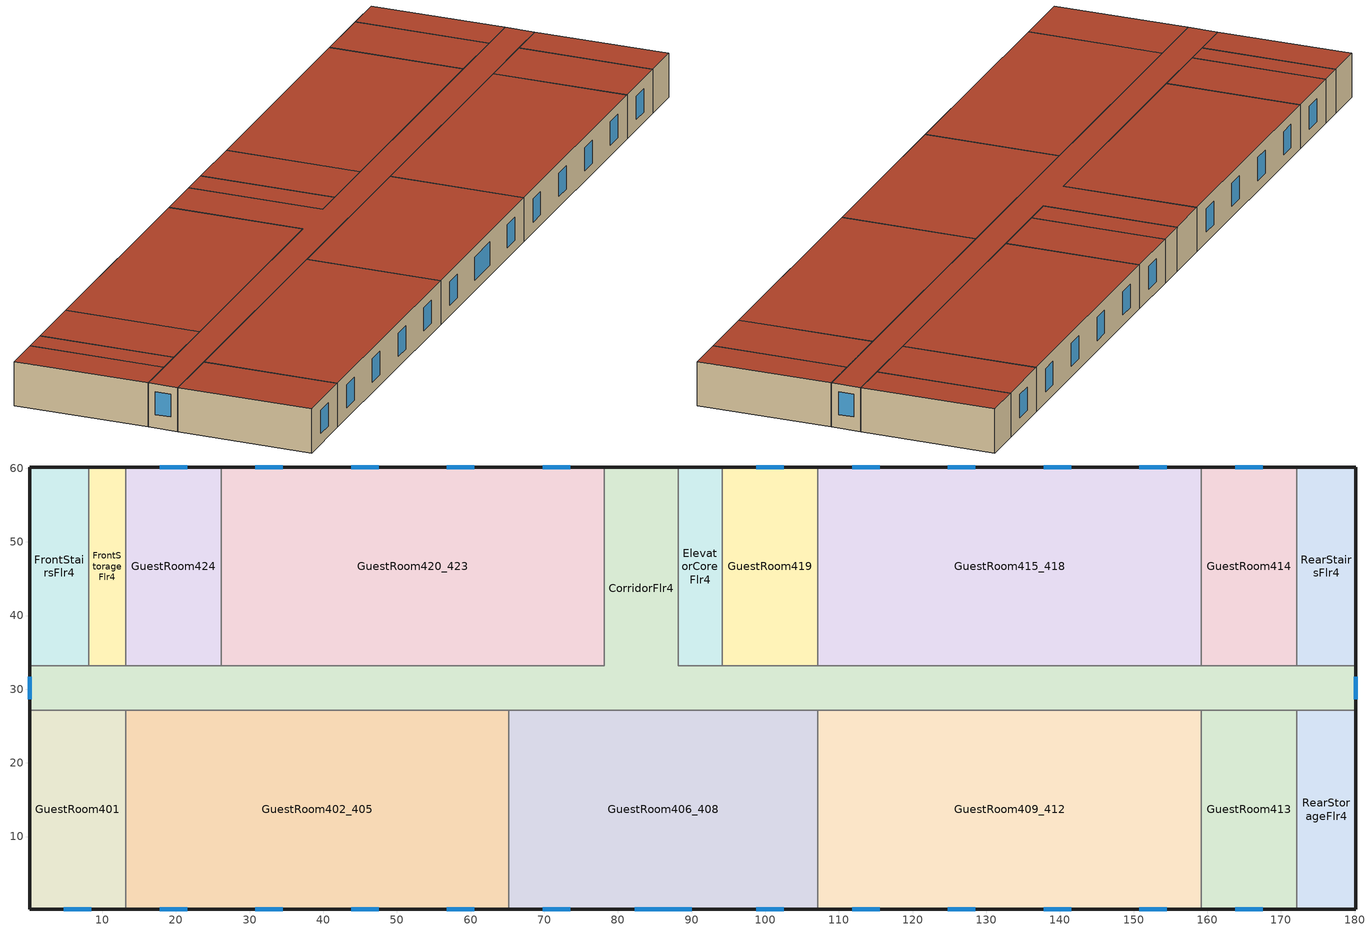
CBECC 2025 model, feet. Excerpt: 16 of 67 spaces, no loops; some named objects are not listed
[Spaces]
CorridorFlr4
 floor to CorridorFlr3 (NACM_Interior Floor): 88.16,60.16 88.16,33.16 180.16,33.16 180.16,27.16 0.16,27.16 0.16,33.16 78.16,33.16 78.16,60.16 z29
 wall outside (NACM_Mtl Framed Wall): 0.16,33.16 0.16,27.16 / 180.16,27.16 180.16,33.16 / 88.16,60.16 78.16,60.16 z29:38
 wall to RearStairsFlr4 (NACM_Interior Wall): 180.16,33.16 172.16,33.16 z29:38
 wall to GuestRoom420_423 (NACM_Interior Wall): 78.16,60.16 78.16,33.16 26.16,33.16 z29:38
 wall to GuestRoom424 (NACM_Interior Wall): 26.16,33.16 13.16,33.16 z29:38
 wall to FrontStorageFlr4 (NACM_Interior Wall): 13.16,33.16 8.16,33.16 z29:38
 wall to FrontStairsFlr4 (NACM_Interior Wall): 8.16,33.16 0.16,33.16 z29:38
 wall to GuestRoom401 (NACM_Interior Wall): 0.16,27.16 13.16,27.16 z29:38
 wall to GuestRoom402_405 (NACM_Interior Wall): 13.16,27.16 65.16,27.16 z29:38
 wall to GuestRoom406_408 (NACM_Interior Wall): 65.16,27.16 107.16,27.16 z29:38
 wall to GuestRoom409_412 (NACM_Interior Wall): 107.16,27.16 159.16,27.16 z29:38
 wall to GuestRoom413 (NACM_Interior Wall): 159.16,27.16 172.16,27.16 z29:38
 wall to RearStorageFlr4 (NACM_Interior Wall): 172.16,27.16 180.16,27.16 z29:38
 wall to GuestRoom414 (NACM_Interior Wall): 172.16,33.16 159.16,33.16 z29:38
 wall to GuestRoom415_418 (NACM_Interior Wall): 159.16,33.16 107.16,33.16 z29:38
 wall to GuestRoom419 (NACM_Interior Wall): 107.16,33.16 94.16,33.16 z29:38
 wall to ElevatorCoreFlr4 (NACM_Interior Wall): 94.16,33.16 88.16,33.16 88.16,60.16 z29:38
 window (Window Non-res Fixed): 0.16,31.68 0.16,28.65 / 180.16,28.65 180.16,31.68 z31.76:36.41
 roof outside (NACM_Roof): 180.16,27.16 180.16,33.16 88.16,33.16 88.16,60.16 78.16,60.16 78.16,33.16 0.16,33.16 0.16,27.16 z38
RearStairsFlr4
 floor to RearStairsFlr3 (NACM_Interior Floor): 180.16,60.16 180.16,33.16 172.16,33.16 172.16,60.16 z29
 wall outside (NACM_Mtl Framed Wall): 180.16,33.16 180.16,60.16 172.16,60.16 z29:38
 wall to GuestRoom414 (NACM_Interior Wall): 172.16,60.16 172.16,33.16 z29:38
 roof outside (NACM_Roof): 180.16,33.16 180.16,60.16 172.16,60.16 172.16,33.16 z38
GuestRoom420_423
 floor to GuestRoom320_323 (NACM_Interior Floor): 78.16,60.16 78.16,33.16 26.16,33.16 26.16,60.16 z29
 wall outside (NACM_Mtl Framed Wall): 78.16,60.16 26.16,60.16 z29:38
 wall to GuestRoom424 (NACM_Interior Wall): 26.16,60.16 26.16,33.16 z29:38
 window (Window Res Operable): 73.53,60.16 69.79,60.16 / 60.53,60.16 56.79,60.16 / 47.53,60.16 43.79,60.16 / 34.53,60.16 30.79,60.16 z31.13:35.87
 roof outside (NACM_Roof): 78.16,33.16 78.16,60.16 26.16,60.16 26.16,33.16 z38
GuestRoom424
 floor to GuestRoom324 (NACM_Interior Floor): 26.16,60.16 26.16,33.16 13.16,33.16 13.16,60.16 z29
 wall outside (NACM_Mtl Framed Wall): 26.16,60.16 13.16,60.16 z29:38
 wall to FrontStorageFlr4 (NACM_Interior Wall): 13.16,60.16 13.16,33.16 z29:38
 window (Window Res Operable): 21.53,60.16 17.79,60.16 z31.13:35.87
 roof outside (NACM_Roof): 26.16,33.16 26.16,60.16 13.16,60.16 13.16,33.16 z38
FrontStorageFlr4
 floor to FrontStorageFlr3 (NACM_Interior Floor): 13.16,60.16 13.16,33.16 8.16,33.16 8.16,60.16 z29
 wall outside (NACM_Mtl Framed Wall): 13.16,60.16 8.16,60.16 z29:38
 wall to FrontStairsFlr4 (NACM_Interior Wall): 8.16,60.16 8.16,33.16 z29:38
 roof outside (NACM_Roof): 13.16,33.16 13.16,60.16 8.16,60.16 8.16,33.16 z38
FrontStairsFlr4
 floor to FrontStairsFlr3 (NACM_Interior Floor): 8.16,60.16 8.16,33.16 0.16,33.16 0.16,60.16 z29
 wall outside (NACM_Mtl Framed Wall): 8.16,60.16 0.16,60.16 0.16,33.16 z29:38
 roof outside (NACM_Roof): 8.16,33.16 8.16,60.16 0.16,60.16 0.16,33.16 z38
GuestRoom401
 floor to GuestRoom301 (NACM_Interior Floor): 13.16,27.16 13.16,0.16 0.16,0.16 0.16,27.16 z29
 wall outside (NACM_Mtl Framed Wall): 0.16,27.16 0.16,0.16 13.16,0.16 z29:38
 wall to GuestRoom402_405 (NACM_Interior Wall): 13.16,0.16 13.16,27.16 z29:38
 window (Window Res Operable): 4.79,0.16 8.53,0.16 z31.13:35.87
 roof outside (NACM_Roof): 13.16,0.16 13.16,27.16 0.16,27.16 0.16,0.16 z38
GuestRoom402_405
 floor to GuestRoom302_305 (NACM_Interior Floor): 65.16,27.16 65.16,0.16 13.16,0.16 13.16,27.16 z29
 wall outside (NACM_Mtl Framed Wall): 13.16,0.16 65.16,0.16 z29:38
 wall to GuestRoom406_408 (NACM_Interior Wall): 65.16,0.16 65.16,27.16 z29:38
 window (Window Res Operable): 17.79,0.16 21.53,0.16 / 30.79,0.16 34.53,0.16 / 43.79,0.16 47.53,0.16 / 56.79,0.16 60.53,0.16 z31.13:35.87
 roof outside (NACM_Roof): 65.16,0.16 65.16,27.16 13.16,27.16 13.16,0.16 z38
GuestRoom406_408
 floor to GuestRoom306_308 (NACM_Interior Floor): 107.16,27.16 107.16,0.16 65.16,0.16 65.16,27.16 z29
 wall outside (NACM_Mtl Framed Wall): 65.16,0.16 107.16,0.16 z29:38
 wall to GuestRoom409_412 (NACM_Interior Wall): 107.16,0.16 107.16,27.16 z29:38
 window (Window Res Operable): 69.79,0.16 73.53,0.16 / 98.79,0.16 102.53,0.16 / 82.29,0.16 90.03,0.16 z31.13:35.87
 roof outside (NACM_Roof): 107.16,0.16 107.16,27.16 65.16,27.16 65.16,0.16 z38
GuestRoom409_412
 floor to GuestRoom309_312 (NACM_Interior Floor): 159.16,27.16 159.16,0.16 107.16,0.16 107.16,27.16 z29
 wall outside (NACM_Mtl Framed Wall): 107.16,0.16 159.16,0.16 z29:38
 wall to GuestRoom413 (NACM_Interior Wall): 159.16,0.16 159.16,27.16 z29:38
 window (Window Res Operable): 111.79,0.16 115.53,0.16 / 124.79,0.16 128.53,0.16 / 137.79,0.16 141.53,0.16 / 150.79,0.16 154.53,0.16 z31.13:35.87
 roof outside (NACM_Roof): 159.16,0.16 159.16,27.16 107.16,27.16 107.16,0.16 z38
GuestRoom413
 floor to GuestRoom313 (NACM_Interior Floor): 172.16,27.16 172.16,0.16 159.16,0.16 159.16,27.16 z29
 wall outside (NACM_Mtl Framed Wall): 159.16,0.16 172.16,0.16 z29:38
 wall to RearStorageFlr4 (NACM_Interior Wall): 172.16,0.16 172.16,27.16 z29:38
 window (Window Res Operable): 163.79,0.16 167.53,0.16 z31.13:35.87
 roof outside (NACM_Roof): 172.16,0.16 172.16,27.16 159.16,27.16 159.16,0.16 z38
RearStorageFlr4
 floor to RearStorageFlr3 (NACM_Interior Floor): 180.16,27.16 180.16,0.16 172.16,0.16 172.16,27.16 z29
 wall outside (NACM_Mtl Framed Wall): 172.16,0.16 180.16,0.16 180.16,27.16 z29:38
 roof outside (NACM_Roof): 180.16,0.16 180.16,27.16 172.16,27.16 172.16,0.16 z38
GuestRoom414
 floor to GuestRoom314 (NACM_Interior Floor): 172.16,60.16 172.16,33.16 159.16,33.16 159.16,60.16 z29
 wall outside (NACM_Mtl Framed Wall): 172.16,60.16 159.16,60.16 z29:38
 wall to GuestRoom415_418 (NACM_Interior Wall): 159.16,60.16 159.16,33.16 z29:38
 window (Window Res Operable): 167.53,60.16 163.79,60.16 z31.13:35.87
 roof outside (NACM_Roof): 172.16,33.16 172.16,60.16 159.16,60.16 159.16,33.16 z38
GuestRoom415_418
 floor to GuestRoom315_318 (NACM_Interior Floor): 159.16,60.16 159.16,33.16 107.16,33.16 107.16,60.16 z29
 wall outside (NACM_Mtl Framed Wall): 159.16,60.16 107.16,60.16 z29:38
 wall to GuestRoom419 (NACM_Interior Wall): 107.16,60.16 107.16,33.16 z29:38
 window (Window Res Operable): 154.53,60.16 150.79,60.16 / 141.53,60.16 137.79,60.16 / 128.53,60.16 124.79,60.16 / 115.53,60.16 111.79,60.16 z31.13:35.87
 roof outside (NACM_Roof): 159.16,33.16 159.16,60.16 107.16,60.16 107.16,33.16 z38
GuestRoom419
 floor to GuestRoom319 (NACM_Interior Floor): 107.16,60.16 107.16,33.16 94.16,33.16 94.16,60.16 z29
 wall outside (NACM_Mtl Framed Wall): 107.16,60.16 94.16,60.16 z29:38
 wall to ElevatorCoreFlr4 (NACM_Interior Wall): 94.16,60.16 94.16,33.16 z29:38
 window (Window Res Operable): 102.53,60.16 98.79,60.16 z31.13:35.87
 roof outside (NACM_Roof): 107.16,33.16 107.16,60.16 94.16,60.16 94.16,33.16 z38
ElevatorCoreFlr4
 floor to ElevatorCoreFlr3 (NACM_Interior Floor): 94.16,60.16 94.16,33.16 88.16,33.16 88.16,60.16 z29
 wall outside (NACM_Mtl Framed Wall): 94.16,60.16 88.16,60.16 z29:38
 roof outside (NACM_Roof): 94.16,33.16 94.16,60.16 88.16,60.16 88.16,33.16 z38
[Proj]
070015-HotSml-Run03: Lat=33.92; Long=-118.4; Elevation=104.987; ZipCode=92262; CompType=NewComplete
[Bldg]
00700-HotelSmall_CecRef: TotStoryCnt=4; AboveGrdStoryCnt=4; HotelMotelGuestRmCnt=77
[Mat]
Name | CodeCat | CodeItem | FrmMat | FrmConfig | FrmDepth
NACM_Stucco 7/8in | Plastering Materials | Stucco - 7/8 in.
NACM_AGMtlWall_16inOC | Air | Air - Metal Wall Framing - 16 or 24 in. OC | Metal | Wall16inOC | 3_5In
NACM_Gypsum Board 1/2in | Bldg Board and Siding | Gypsum Board - 1/2 in.
NACM_Concrete-80lb/ft3 4in | Concrete | Concrete - 80 lb/ft3 - 4 in.
NACM_Carpet 3/4in | Finish Materials | Carpet - 3/4 in.
NACM_Above deck Insulation_EPS 1.06in. | Insulation Board | Expanded Polystyrene - EPS - 4 1/16 in. R17
NACM_Gypsum Board 3/8in | Bldg Board and Siding | Gypsum Board - 3/8 in.
NACM_Metal Standing Seam 0.06in | Roofing | Metal Standing Seam - 1/16 in.
NACM_Wall Insulation_EPS 2.44in | Insulation Board | Expanded Polystyrene - EPS - 2 7/16 in. R10
[ConsAssm]
Name | CompatibleSurfType | ExtRoughness | FieldAppliedCoating | CRRCInitialRefl | CRRCAgedRefl | CRRCInitialEmit | CRRCAgedEmit | CRRCProdID | MatRef[1] | MatRef[2] | MatRef[3] | MatRef[4]
NACM_Roof | Roof | VeryRough | 0 | 0.6 | 0.6 | 0.7 | 0.7 | Product Test ID | NACM_Metal Standing Seam 0.06in | NACM_Above deck Insulation_EPS 1.06in. | NACM_Gypsum Board 1/2in
NACM_Mtl Framed Wall | ExteriorWall | Rough |  |  |  |  |  |  | NACM_Stucco 7/8in | NACM_Wall Insulation_EPS 2.44in | NACM_AGMtlWall_16inOC | NACM_Gypsum Board 3/8in
NACM_Interior Floor | InteriorFloor | Rough |  |  |  |  |  |  | NACM_Concrete-80lb/ft3 4in | NACM_Carpet 3/4in
NACM_Interior Wall | InteriorWall |  |  |  |  |  |  |  | NACM_Gypsum Board 1/2in | NACM_Gypsum Board 1/2in
[FenCons] FenType=VerticalFenestration; AssmContext=Manufactured; CertificationMthd=NFRCRated
Name | FenProdType | SHGC | UFactor | VT
Window Non-res Fixed | FixedWindow | 0.2 | 0.25 | 0.47
Window Res Operable | OperableWindow | 0.18 | 0.42 | 0.35
[Story]
Building Story 4
[Spc] Story=Building Story 4
Name | ThrmlZnRef | Vol | SpcFuncDefaultsRef | OccSensorCtrl | CondgType | SpcFunc | ResDHWSysRef | ExhPerSpc | GuestRmResSpcDHWFeaturesRef | HotelMotelGuestRmCnt
CorridorFlr4 | CorridorFlr4 Thermal Zone | 12150.1 | Corridor/Stairwells/Support | 1
ElevatorCoreFlr4 | CorridorFlr4 Thermal Zone | 1458 |  |  | IndirectlyConditioned | Unoccupied-Exclude from Gross Floor Area
FrontStairsFlr4 | FrontStairsFlr4 Thermal Zone | 1944 | Corridor/Stairwells/Support | 1
FrontStorageFlr4 | FrontStorageFlr4 Thermal Zone | 1215 | Corridor/Stairwells/Support | 1
GuestRoom401 | GuestRoom401 Thermal Zone | 3159.23 | Hotel Guest Room |  |  |  | GuestRm DHW Sys | 50 | GuestRoom401 gstrm
GuestRoom402_405 | GuestRoom402_405 Thermal Zone | 12636.9 | Hotel Guest Room |  |  |  | GuestRm DHW Sys |  | GuestRoom402_405 gstrm | 4
GuestRoom406_408 | GuestRoom406_408 Thermal Zone | 10206.7 | Hotel Guest Room |  |  |  | GuestRm DHW Sys |  | GuestRoom406_408 gstrm | 3
GuestRoom409_412 | GuestRoom409_412 Thermal Zone | 12636.9 | Hotel Guest Room |  |  |  | GuestRm DHW Sys |  | GuestRoom409_412 gstrm | 4
GuestRoom413 | GuestRoom413 Thermal Zone | 3159.23 | Hotel Guest Room |  |  |  | GuestRm DHW Sys |  | GuestRoom413 gstrm
GuestRoom414 | GuestRoom414 Thermal Zone | 3159 | Hotel Guest Room |  |  |  | GuestRm DHW Sys |  | GuestRoom414 gstrm
GuestRoom415_418 | GuestRoom415_418 Thermal Zone | 12636 | Hotel Guest Room |  |  |  | GuestRm DHW Sys |  | GuestRoom415_418 gstrm | 4
GuestRoom419 | GuestRoom419 Thermal Zone | 3159 | Hotel Guest Room |  |  |  | GuestRm DHW Sys |  | GuestRoom419 gstrm
GuestRoom420_423 | GuestRoom420_423 Thermal Zone | 12636 | Hotel Guest Room |  |  |  | GuestRm DHW Sys |  | GuestRoom420_423 gstrm | 4
GuestRoom424 | GuestRoom424 Thermal Zone | 3159 | Hotel Guest Room |  |  |  | GuestRm DHW Sys |  | GuestRoom424 gstrm
RearStairsFlr4 | RearStairsFlr4 Thermal Zone | 1944.48 | Corridor/Stairwells/Support | 1
RearStorageFlr4 | RearStorageFlr4 Thermal Zone | 1944.62 | Corridor/Stairwells/Support | 1
[ThrmlZn] Type=Conditioned
Name | PriAirCondgSysRef[1] | VentSysRef | VentSrc | OperableWinHaveInterlock | HVACZnCnt
CorridorFlr4 Thermal Zone; FrontStairsFlr4 Thermal Zone; FrontStorageFlr4 Thermal Zone; RearStairsFlr4 Thermal Zone; RearStorageFlr4 Thermal Zone | BaseAirSys5-4
GuestRoom401 Thermal Zone | GuestRoom401_FPFC | GuestRoom401-Exh ZnSys | Forced | 1
GuestRoom402_405 Thermal Zone | GuestRoom402_405_FPFC | GuestRoom402_405-Exh ZnSys | Forced | 1 | 4
GuestRoom406_408 Thermal Zone | GuestRoom406_408_FPFC | GuestRoom406_408-Exh ZnSys | Forced | 1 | 3
GuestRoom409_412 Thermal Zone | GuestRoom409_412_FPFC | GuestRoom409_412-Exh ZnSys | Forced | 1 | 4
GuestRoom413 Thermal Zone | GuestRoom413_FPFC | GuestRoom413-Exh ZnSys | Forced | 1
GuestRoom414 Thermal Zone | GuestRoom414_FPFC | GuestRoom414-Exh ZnSys | Forced | 1
GuestRoom415_418 Thermal Zone | GuestRoom415_418_FPFC | GuestRoom415_418-Exh ZnSys | Forced | 1 | 4
GuestRoom419 Thermal Zone | GuestRoom419_FPFC | GuestRoom419-Exh ZnSys | Forced | 1
GuestRoom420_423 Thermal Zone | GuestRoom420_423_FPFC | GuestRoom420_423-Exh ZnSys | Forced | 1 | 4
GuestRoom424 Thermal Zone | GuestRoom424_FPFC | GuestRoom424-Exh ZnSys | Forced | 1
[SpcFuncDefaults]
Name | SpcFunc | OccSchRef | IntLtgRegSchRef | RecptSchRef | GasEqpSchRef | HotWtrHtgSchRef | SHWFluidSegRef
Hotel Guest Room | Hotel/Motel Guest Room | Residential LivingOccupancy | ResidentialLiving Lights | Residential LivingReceptacle | ResidentialLiving GasEquip | ResidentialLiving ServiceHotWater
Corridor/Stairwells/Support | Corridor Area | Assembly Occupancy | Assembly Lights | Assembly Receptacle |  |  | SHWSupply-Nonres
[Sch] Type=Fraction; EndMonth[1]=12; EndDay[1]=31
Name | SchWeekRef[1]
Assembly Occupancy | AssemblyOccupancyWk
ResidentialLiving ServiceHotWater | ResidentialLivingServiceHotWaterWk
Assembly Lights | AssemblyLightsWk
Assembly Receptacle | AssemblyReceptacleWk
Residential LivingOccupancy | ResidentialLivingOccupancyWk
ResidentialLiving Lights | ResidentialLivingLightsWk
Residential LivingReceptacle | ResidentialLivingReceptacleWk
ResidentialLiving GasEquip | ResidentialLivingGasEquipWk
[SchWeek] Type=Fraction; SchDayClgDDRef=OnDay; SchDayHtgDDRef=OffDay
Name | SchDaySunRef | SchDayMonRef | SchDayTueRef | SchDayWedRef | SchDayThuRef | SchDayFriRef | SchDaySatRef | SchDayHolRef
AssemblyOccupancyWk | AssemblyOccupancySun | AssemblyOccupancyWD | AssemblyOccupancyWD | AssemblyOccupancyWD | AssemblyOccupancyWD | AssemblyOccupancyWD | AssemblyOccupancySat | AssemblyOccupancySun
ResidentialLivingServiceHotWaterWk | ResidentialLivingServiceHotWaterSun | ResidentialLivingServiceHotWaterWD | ResidentialLivingServiceHotWaterWD | ResidentialLivingServiceHotWaterWD | ResidentialLivingServiceHotWaterWD | ResidentialLivingServiceHotWaterWD | ResidentialLivingServiceHotWaterSat | ResidentialLivingServiceHotWaterSun
AssemblyLightsWk | AssemblyLightsSun | AssemblyLightsWD | AssemblyLightsWD | AssemblyLightsWD | AssemblyLightsWD | AssemblyLightsWD | AssemblyLightsSat | AssemblyLightsSun
AssemblyReceptacleWk | AssemblyReceptacleSun | AssemblyReceptacleWD | AssemblyReceptacleWD | AssemblyReceptacleWD | AssemblyReceptacleWD | AssemblyReceptacleWD | AssemblyReceptacleSat | AssemblyReceptacleSun
ResidentialLivingOccupancyWk | ResidentialLivingOccupancySun | ResidentialLivingOccupancyWD | ResidentialLivingOccupancyWD | ResidentialLivingOccupancyWD | ResidentialLivingOccupancyWD | ResidentialLivingOccupancyWD | ResidentialLivingOccupancySat | ResidentialLivingOccupancySun
ResidentialLivingLightsWk | ResidentialLivingLightsSun | ResidentialLivingLightsWD | ResidentialLivingLightsWD | ResidentialLivingLightsWD | ResidentialLivingLightsWD | ResidentialLivingLightsWD | ResidentialLivingLightsSat | ResidentialLivingLightsSun
ResidentialLivingReceptacleWk | ResidentialLivingReceptacleSun | ResidentialLivingReceptacleWD | ResidentialLivingReceptacleWD | ResidentialLivingReceptacleWD | ResidentialLivingReceptacleWD | ResidentialLivingReceptacleWD | ResidentialLivingReceptacleSat | ResidentialLivingReceptacleSun
ResidentialLivingGasEquipWk | ResidentialLivingGasEquipSun | ResidentialLivingGasEquipWD | ResidentialLivingGasEquipWD | ResidentialLivingGasEquipWD | ResidentialLivingGasEquipWD | ResidentialLivingGasEquipWD | ResidentialLivingGasEquipSat | ResidentialLivingGasEquipSun
[SchDay] Type=Fraction
Name | Hr
AssemblyOccupancySun | ( 0, 0, 0, 0, 0, 0, 0, 0, 0.1, 0.1, 0.1, 0.1, 0.1, 0.7, 0.7, 0.7, 0.7, 0.7, 0.7, 0.7, 0.7, 0.7, 0.2, 0 )
AssemblyOccupancyWD | ( 0, 0, 0, 0, 0, 0, 0, 0, 0.2, 0.2, 0.2, 0.8, 0.8, 0.8, 0.8, 0.8, 0.8, 0.8, 0.2, 0.2, 0.2, 0.2, 0.1, 0 )
AssemblyOccupancySat | ( 0, 0, 0, 0, 0, 0, 0, 0, 0.2, 0.2, 0.2, 0.6, 0.6, 0.6, 0.6, 0.6, 0.6, 0.6, 0.6, 0.6, 0.6, 0.8, 0.1, 0 )
OnDay | ( 1, 1, 1, 1, 1, 1, 1, 1, 1, 1, 1, 1, 1, 1, 1, 1, 1, 1, 1, 1, 1, 1, 1, 1 )
OffDay | ( 0, 0, 0, 0, 0, 0, 0, 0, 0, 0, 0, 0, 0, 0, 0, 0, 0, 0, 0, 0, 0, 0, 0, 0 )
ResidentialLivingServiceHotWaterSun; ResidentialLivingServiceHotWaterWD; ResidentialLivingServiceHotWaterSat | ( 0, 0, 0, 0.05, 0.05, 0.05, 0.8, 0.7, 0.5, 0.4, 0.25, 0.25, 0.25, 0.25, 0.5, 0.6, 0.7, 0.7, 0.4, 0.25, 0.2, 0.2, 0.05, 0.05 )
AssemblyLightsSun | ( 0.05, 0.05, 0.05, 0.05, 0.05, 0.05, 0.05, 0.3, 0.3, 0.3, 0.3, 0.3, 0.55, 0.55, 0.55, 0.55, 0.55, 0.55, 0.55, 0.55, 0.55, 0.55, 0.05, 0.05 )
AssemblyLightsWD | ( 0.05, 0.05, 0.05, 0.05, 0.05, 0.05, 0.35, 0.35, 0.35, 0.65, 0.65, 0.65, 0.65, 0.65, 0.65, 0.65, 0.65, 0.65, 0.65, 0.65, 0.65, 0.65, 0.25, 0.05 )
AssemblyLightsSat | ( 0.05, 0.05, 0.05, 0.05, 0.05, 0.05, 0.05, 0.3, 0.3, 0.4, 0.4, 0.4, 0.4, 0.4, 0.4, 0.4, 0.4, 0.4, 0.4, 0.4, 0.4, 0.4, 0.4, 0.05 )
AssemblyReceptacleSun | ( 0.05, 0.05, 0.05, 0.05, 0.05, 0.05, 0.05, 0.3, 0.3, 0.3, 0.3, 0.3, 0.65, 0.65, 0.65, 0.65, 0.65, 0.65, 0.65, 0.65, 0.65, 0.65, 0.05, 0.05 )
AssemblyReceptacleWD | ( 0.05, 0.05, 0.05, 0.05, 0.05, 0.05, 0.4, 0.4, 0.4, 0.75, 0.75, 0.75, 0.75, 0.75, 0.75, 0.75, 0.75, 0.75, 0.75, 0.75, 0.75, 0.75, 0.25, 0.05 )
AssemblyReceptacleSat | ( 0.05, 0.05, 0.05, 0.05, 0.05, 0.05, 0.05, 0.3, 0.3, 0.5, 0.5, 0.5, 0.5, 0.5, 0.5, 0.5, 0.5, 0.5, 0.5, 0.5, 0.5, 0.5, 0.5, 0.05 )
ResidentialLivingOccupancySun; ResidentialLivingOccupancyWD; ResidentialLivingOccupancySat | ( 0.9, 0.9, 0.9, 0.9, 0.9, 0.9, 0.7, 0.4, 0.4, 0.2, 0.2, 0.2, 0.2, 0.2, 0.2, 0.3, 0.5, 0.5, 0.5, 0.7, 0.7, 0.8, 0.9, 0.9 )
ResidentialLivingLightsSun; ResidentialLivingLightsWD; ResidentialLivingLightsSat; ResidentialLivingReceptacleSun; ResidentialLivingReceptacleWD; ResidentialLivingReceptacleSat | ( 0.1, 0.1, 0.1, 0.1, 0.1, 0.3, 0.45, 0.45, 0.45, 0.45, 0.3, 0.3, 0.3, 0.3, 0.3, 0.3, 0.3, 0.3, 0.6, 0.8, 0.9, 0.8, 0.6, 0.3 )
ResidentialLivingGasEquipSun; ResidentialLivingGasEquipWD; ResidentialLivingGasEquipSat | ( 0, 0, 0, 0, 0, 0, 0.5, 0.5, 0, 0, 0, 0.2, 0.2, 0, 0, 0, 0.5, 0.5, 0.5, 0, 0, 0, 0, 0 )
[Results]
End Use | Proposed Design Site Elec. (MWh/yr) | Proposed Site Gas (MBtu/yr) | Proposed SLCC¹ ($/ft²-yr) | Standard Design Site Elec. (MWh/yr) | Standard Site Gas (MBtu/yr) | Standard SLCC¹ ($/ft²-yr) | Compliance Margins SLCC¹ ($/ft²-yr)
Space Heating | 0.0 | 66.4 | 1.98 | 0.0 | 61.5 | 1.84 | -0.14
Space Cooling | 120.1 | -- | 17.47 | 118.3 | -- | 17.29 | -0.18
Indoor Fans | 50.8 | -- | 7.75 | 40.1 | -- | 6.08 | -1.67
Heat Rejection | 0.5 | -- | 0.08 | -- | -- | -- | -0.08
Pumps & Misc. | 10.4 | -- | 1.60 | 0.0 | -- | 0.00 | -1.60
Domestic Hot Water | 0.7 | 385.1 | 11.03 | 1.1 | 430.5 | 12.38 | 1.35
Indoor Lighting | 37.4 | -- | 5.81 | 37.5 | -- | 5.81 | --
Total Compliance | 219.9 | 451.5 | 45.72 | 140.2 | 492.0 | 36.26 | -9.46
Receptacle | 126.1 | -- | 20.01 | 126.1 | -- | 20.01 | --
Process | 37.6 | -- | 5.92 | 37.6 | -- | 5.92 | --
Other Lighting | 12.5 | -- | 2.11 | 12.5 | -- | 2.11 | --
Process Motors | -- | -- | -- | -- | -- | -- | --
Photovoltaics | -- | -- | -- | -56.8 | -- | -7.14 | -7.14
Battery Storage | -- | -- | -- | -- | -- | -- | --
Project Total | 396.1 | 451.5 | 73.76 | 316.4 | 492.0 | 64.30 | -9.46
Efficiency Compliance | 219.9 | 451.5 | 45.72 | 197.0 | 492.0 | 43.40 | -2.32
FAIL
